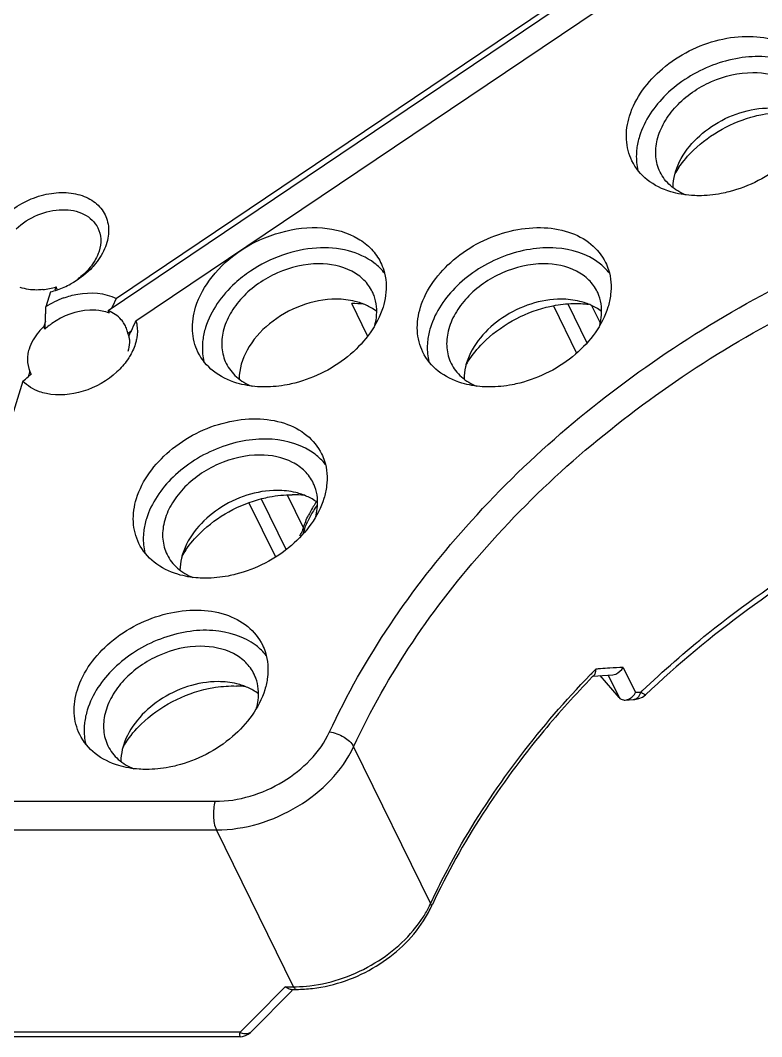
# Model space of a CAD drawing. Header units: millimetres. Extents: x 0 to 297, y 0 to 210.
# Drawn here: x 248.38 to 254.45, y 152.96 to 161.28 of the extents above; entities that cross this region are included whole.
import ezdxf

# ---------------------------------------------------------------- set-up
doc = ezdxf.new("R2010")
doc.units = ezdxf.units.MM
doc.header["$LTSCALE"] = 16.335
doc.layers.add('3_ALL_AXES', color=7, linetype='CONTINUOUS')
doc.layers.add('7_ALL_FEATURES', color=7, linetype='CONTINUOUS')

msp = doc.modelspace()

# ---------------------------------------------------------------- linework, layer by layer
at = {"layer": '3_ALL_AXES', "color": 7, "linetype": 'Continuous'}
for centre, radius, start, end in [((250.94763, 158.90572), 0.34637, 20.307006, 26.174518), ((252.78975, 158.90572), 0.34637, 20.307006, 26.174518), ((251.03788, 158.56127), 0.42235, 52.62403, 59.98634), ((252.88, 158.56127), 0.42235, 52.62403, 59.98634), ((250.4635, 157.33906), 0.34637, 20.307006, 26.174518), ((250.55374, 156.99461), 0.42235, 52.62403, 59.98634), ((249.97936, 155.77241), 0.34637, 20.307006, 26.174518), ((250.06961, 155.42796), 0.42235, 52.62403, 59.98634)]:
    msp.add_arc(centre, radius, start, end, dxfattribs=at)
for points, knots in [([(253.36545, 160.49723), (253.41195, 160.6477), (253.62486, 160.92733), (254.00773, 161.11903), (254.34263, 161.16089), (254.57366, 161.12719), (254.76522, 161.02932), (254.85283, 160.92198), (254.88111, 160.86435)], [0, 0, 0, 0, 0.2518058, 0.5295383, 0.6634467, 0.7864616, 0.8973577, 1, 1, 1, 1]), ([(254.8287, 160.85957), (254.7297, 160.93519), (254.5283, 160.9949), (254.25781, 160.97855), (254.04172, 160.9197), (253.83862, 160.81769), (253.61243, 160.64218), (253.48666, 160.46048), (253.4468, 160.33147)], [0, 0, 0, 0, 0.2239052, 0.3517985, 0.4863583, 0.623162, 0.757313, 1, 1, 1, 1]), ([(253.61587, 160.03778), (253.59661, 160.07698), (253.57256, 160.16629), (253.58627, 160.30863), (253.64555, 160.4505), (253.78102, 160.6301), (254.025, 160.79839), (254.2597, 160.85369), (254.37572, 160.85369)], [0, 0, 0, 0, 0.1017788, 0.2097309, 0.3275175, 0.4555166, 0.7296526, 1, 1, 1, 1]), ([(254.37572, 160.85369), (254.46748, 160.85369), (254.60505, 160.82767), (254.74727, 160.72678), (254.79553, 160.66033), (254.81282, 160.62516)], [0, 0, 0, 0, 0.5332389, 0.7722667, 1, 1, 1, 1]), ([(253.74268, 160.04138), (253.78913, 160.1917), (254.02284, 160.45635), (254.34969, 160.5636), (254.51808, 160.5636)], [0, 0, 0, 0, 0.4830228, 1, 1, 1, 1]), ([(253.38489, 160.13011), (253.35835, 160.18419), (253.32734, 160.30923), (253.34639, 160.43554), (253.36545, 160.49723)], [0, 0, 0, 0, 0.4826445, 1, 1, 1, 1]), ([(254.90055, 160.49723), (254.85465, 160.3487), (254.64603, 160.07195), (254.34467, 159.91875), (254.17834, 159.87641)], [0, 0, 0, 0, 0.4752822, 1, 1, 1, 1]), ([(253.42458, 160.22812), (253.42277, 160.21308), (253.41811, 160.15435), (253.42376, 160.09469), (253.43428, 160.05223)], [0, 0, 0, 0, 0.2572876, 1, 1, 1, 1]), ([(253.70397, 159.87641), (253.63478, 159.89731), (253.50637, 159.95934), (253.41422, 160.07034), (253.38489, 160.13011)], [0, 0, 0, 0, 0.5204977, 1, 1, 1, 1]), ([(253.82759, 159.85006), (253.78163, 159.86854), (253.69696, 159.91808), (253.63635, 159.99613), (253.61587, 160.03778)], [0, 0, 0, 0, 0.5163089, 1, 1, 1, 1]), ([(253.72182, 159.91038), (253.72186, 159.92115), (253.72381, 159.96545), (253.73278, 160.00934), (253.74268, 160.04138)], [0, 0, 0, 0, 0.2430927, 1, 1, 1, 1]), ([(253.93128, 159.84446), (253.9114, 159.84446), (253.83478, 159.84701), (253.75833, 159.85998), (253.70397, 159.87641)], [0, 0, 0, 0, 0.259256, 1, 1, 1, 1]), ([(254.17834, 159.87641), (254.15772, 159.87116), (254.07656, 159.85303), (253.99316, 159.84446), (253.93128, 159.84446)], [0, 0, 0, 0, 0.2558791, 1, 1, 1, 1]), ([(250.17718, 159.39375), (250.27775, 159.46148), (250.49766, 159.55971), (250.83792, 159.60311), (251.10156, 159.53216), (251.25451, 159.4127), (251.30728, 159.3374), (251.32677, 159.2977)], [0, 0, 0, 0, 0.2832741, 0.5519937, 0.7890235, 0.896657, 1, 1, 1, 1]), ([(251.65324, 158.93058), (251.69974, 159.08105), (251.91264, 159.36067), (252.29552, 159.55237), (252.63042, 159.59423), (252.86145, 159.56053), (253.05301, 159.46267), (253.14062, 159.35533), (253.1689, 159.2977)], [0, 0, 0, 0, 0.2518058, 0.5295383, 0.6634467, 0.7864616, 0.8973577, 1, 1, 1, 1]), ([(249.81112, 158.93058), (249.8391, 159.02115), (249.94167, 159.19801), (250.09042, 159.33531), (250.17718, 159.39375)], [0, 0, 0, 0, 0.4753802, 1, 1, 1, 1]), ([(251.27436, 159.29292), (251.21229, 159.34034), (251.05623, 159.41), (250.79233, 159.42787), (250.51532, 159.36835), (250.34093, 159.28093), (250.25992, 159.22638)], [0, 0, 0, 0, 0.2180153, 0.4623001, 0.7274244, 1, 1, 1, 1]), ([(253.11648, 159.29292), (253.01748, 159.36854), (252.81609, 159.42825), (252.5456, 159.4119), (252.3295, 159.35305), (252.12641, 159.25104), (251.90021, 159.07552), (251.77445, 158.89382), (251.73458, 158.76482)], [0, 0, 0, 0, 0.2239052, 0.3517985, 0.4863583, 0.623162, 0.757313, 1, 1, 1, 1]), ([(250.82139, 159.28703), (250.70536, 159.28703), (250.47066, 159.23174), (250.22669, 159.06345), (250.09122, 158.88384), (250.03194, 158.74197), (250.01822, 158.59964), (250.04227, 158.51033), (250.06154, 158.47113)], [0, 0, 0, 0, 0.2703474, 0.5444834, 0.6724825, 0.7902691, 0.8982212, 1, 1, 1, 1]), ([(251.25848, 159.0585), (251.2412, 159.09367), (251.19293, 159.16013), (251.05072, 159.26102), (250.91315, 159.28703), (250.82139, 159.28703)], [0, 0, 0, 0, 0.2277333, 0.4667611, 1, 1, 1, 1]), ([(251.32677, 159.2977), (251.33668, 159.27753), (251.37082, 159.19197), (251.37673, 159.09629), (251.36763, 159.0275)], [0, 0, 0, 0, 0.2445498, 1, 1, 1, 1]), ([(252.66351, 159.28703), (252.54748, 159.28703), (252.31279, 159.23174), (252.06881, 159.06345), (251.93334, 158.88384), (251.87406, 158.74197), (251.86034, 158.59964), (251.88439, 158.51033), (251.90366, 158.47113)], [0, 0, 0, 0, 0.2703474, 0.5444834, 0.6724825, 0.7902691, 0.8982212, 1, 1, 1, 1]), ([(253.10061, 159.0585), (253.08332, 159.09367), (253.03505, 159.16013), (252.89284, 159.26102), (252.75527, 159.28703), (252.66351, 159.28703)], [0, 0, 0, 0, 0.2277333, 0.4667611, 1, 1, 1, 1]), ([(253.1689, 159.2977), (253.17857, 159.27798), (253.21207, 159.19447), (253.21865, 159.10121), (253.21055, 159.03392)], [0, 0, 0, 0, 0.2447347, 1, 1, 1, 1]), ([(250.25992, 159.22638), (250.21563, 159.19655), (250.05925, 159.07474), (249.93534, 158.90357), (249.89246, 158.76482)], [0, 0, 0, 0, 0.2688345, 1, 1, 1, 1]), ([(251.27882, 158.7813), (251.28452, 158.80227), (251.30107, 158.88287), (251.29349, 158.96912), (251.27247, 159.02592)], [0, 0, 0, 0, 0.2639994, 1, 1, 1, 1]), ([(253.12094, 158.7813), (253.12664, 158.80227), (253.14319, 158.88287), (253.13561, 158.96912), (253.1146, 159.02592)], [0, 0, 0, 0, 0.2639994, 1, 1, 1, 1]), ([(250.96374, 158.99695), (250.86644, 158.99695), (250.66792, 158.95749), (250.41068, 158.81095), (250.22341, 158.60102), (250.1678, 158.42541), (250.16749, 158.34373)], [0, 0, 0, 0, 0.2608022, 0.5295752, 0.7810656, 1, 1, 1, 1]), ([(251.16402, 158.96545), (251.1486, 158.97073), (251.08346, 158.9896), (251.01519, 158.99695), (250.96374, 158.99695)], [0, 0, 0, 0, 0.2405947, 1, 1, 1, 1]), ([(252.80586, 158.99695), (252.63748, 158.99695), (252.31063, 158.8897), (252.07692, 158.62504), (252.03047, 158.47473)], [0, 0, 0, 0, 0.5169772, 1, 1, 1, 1]), ([(253.00614, 158.96545), (252.99072, 158.97073), (252.92558, 158.9896), (252.85732, 158.99695), (252.80586, 158.99695)], [0, 0, 0, 0, 0.2405947, 1, 1, 1, 1]), ([(249.83055, 158.56346), (249.80402, 158.61754), (249.77301, 158.74258), (249.79205, 158.86888), (249.81112, 158.93058)], [0, 0, 0, 0, 0.4826445, 1, 1, 1, 1]), ([(251.34622, 158.93058), (251.30032, 158.78204), (251.09169, 158.5053), (250.79033, 158.3521), (250.624, 158.30975)], [0, 0, 0, 0, 0.4752822, 1, 1, 1, 1]), ([(251.67268, 158.56346), (251.64614, 158.61754), (251.61513, 158.74258), (251.63417, 158.86888), (251.65324, 158.93058)], [0, 0, 0, 0, 0.4826445, 1, 1, 1, 1]), ([(253.18834, 158.93058), (253.14244, 158.78204), (252.93382, 158.5053), (252.63246, 158.3521), (252.46613, 158.30975)], [0, 0, 0, 0, 0.4752822, 1, 1, 1, 1]), ([(249.87025, 158.66147), (249.86844, 158.64643), (249.86378, 158.5877), (249.86943, 158.52804), (249.87994, 158.48557)], [0, 0, 0, 0, 0.2572876, 1, 1, 1, 1]), ([(251.71237, 158.66147), (251.71056, 158.64643), (251.7059, 158.5877), (251.71155, 158.52804), (251.72206, 158.48557)], [0, 0, 0, 0, 0.2572876, 1, 1, 1, 1]), ([(250.14963, 158.30975), (250.08044, 158.33066), (249.95203, 158.39268), (249.85989, 158.50369), (249.83055, 158.56346)], [0, 0, 0, 0, 0.5204977, 1, 1, 1, 1]), ([(251.99175, 158.30975), (251.92257, 158.33066), (251.79415, 158.39268), (251.70201, 158.50369), (251.67268, 158.56346)], [0, 0, 0, 0, 0.5204977, 1, 1, 1, 1]), ([(250.06154, 158.47113), (250.08201, 158.42947), (250.14262, 158.35143), (250.22729, 158.30189), (250.27326, 158.28341)], [0, 0, 0, 0, 0.4836911, 1, 1, 1, 1]), ([(251.90366, 158.47113), (251.92413, 158.42947), (251.98474, 158.35143), (252.06941, 158.30189), (252.11538, 158.28341)], [0, 0, 0, 0, 0.4836911, 1, 1, 1, 1]), ([(252.03047, 158.47473), (252.0271, 158.46381), (252.01543, 158.42107), (252.00974, 158.37661), (252.00961, 158.34373)], [0, 0, 0, 0, 0.2579413, 1, 1, 1, 1]), ([(250.37694, 158.27781), (250.35707, 158.27781), (250.28045, 158.28035), (250.20399, 158.29333), (250.14963, 158.30975)], [0, 0, 0, 0, 0.259256, 1, 1, 1, 1]), ([(250.624, 158.30975), (250.60338, 158.3045), (250.52222, 158.28637), (250.43882, 158.27781), (250.37694, 158.27781)], [0, 0, 0, 0, 0.2558791, 1, 1, 1, 1]), ([(252.21907, 158.27781), (252.19919, 158.27781), (252.12257, 158.28035), (252.04612, 158.29333), (251.99175, 158.30975)], [0, 0, 0, 0, 0.259256, 1, 1, 1, 1]), ([(252.46613, 158.30975), (252.4455, 158.3045), (252.36434, 158.28637), (252.28094, 158.27781), (252.21907, 158.27781)], [0, 0, 0, 0, 0.2558791, 1, 1, 1, 1]), ([(249.32698, 157.36392), (249.37348, 157.5144), (249.58639, 157.79402), (249.96926, 157.98572), (250.30416, 158.02758), (250.53519, 157.99388), (250.72675, 157.89601), (250.81436, 157.78868), (250.84264, 157.73104)], [0, 0, 0, 0, 0.2518058, 0.5295383, 0.6634467, 0.7864616, 0.8973577, 1, 1, 1, 1]), ([(250.79023, 157.72627), (250.69123, 157.80189), (250.48983, 157.86159), (250.21934, 157.84524), (250.00325, 157.78639), (249.80015, 157.68438), (249.57396, 157.50887), (249.44819, 157.32717), (249.40833, 157.19816)], [0, 0, 0, 0, 0.2239052, 0.3517985, 0.4863583, 0.623162, 0.757313, 1, 1, 1, 1]), ([(250.33726, 157.72038), (250.22123, 157.72038), (249.98653, 157.66509), (249.74255, 157.4968), (249.60709, 157.31719), (249.5478, 157.17532), (249.53409, 157.03299), (249.55814, 156.94368), (249.5774, 156.90447)], [0, 0, 0, 0, 0.2703474, 0.5444834, 0.6724825, 0.7902691, 0.8982212, 1, 1, 1, 1]), ([(250.77435, 157.49185), (250.75706, 157.52702), (250.7088, 157.59347), (250.56658, 157.69437), (250.42902, 157.72038), (250.33726, 157.72038)], [0, 0, 0, 0, 0.2277333, 0.4667611, 1, 1, 1, 1]), ([(250.84264, 157.73104), (250.85232, 157.71133), (250.88582, 157.62781), (250.8924, 157.53456), (250.8843, 157.46727)], [0, 0, 0, 0, 0.2447347, 1, 1, 1, 1]), ([(250.79468, 157.21465), (250.80039, 157.23561), (250.81693, 157.31622), (250.80936, 157.40246), (250.78834, 157.45927)], [0, 0, 0, 0, 0.2639994, 1, 1, 1, 1]), ([(249.34642, 156.9968), (249.31988, 157.05088), (249.28887, 157.17592), (249.30792, 157.30223), (249.32698, 157.36392)], [0, 0, 0, 0, 0.4826445, 1, 1, 1, 1]), ([(250.47961, 157.43029), (250.31122, 157.43029), (249.98438, 157.32305), (249.75067, 157.05839), (249.70422, 156.90808)], [0, 0, 0, 0, 0.5169772, 1, 1, 1, 1]), ([(250.86208, 157.36392), (250.81618, 157.21539), (250.60756, 156.93865), (250.3062, 156.78544), (250.13987, 156.7431)], [0, 0, 0, 0, 0.4752822, 1, 1, 1, 1]), ([(250.67989, 157.3988), (250.66446, 157.40407), (250.59933, 157.42295), (250.53106, 157.43029), (250.47961, 157.43029)], [0, 0, 0, 0, 0.2405947, 1, 1, 1, 1]), ([(249.38612, 157.09482), (249.3843, 157.07977), (249.37965, 157.02105), (249.38529, 156.96138), (249.39581, 156.91892)], [0, 0, 0, 0, 0.2572876, 1, 1, 1, 1]), ([(249.6655, 156.7431), (249.59631, 156.764), (249.4679, 156.82603), (249.37576, 156.93703), (249.34642, 156.9968)], [0, 0, 0, 0, 0.5204977, 1, 1, 1, 1]), ([(249.5774, 156.90447), (249.59788, 156.86282), (249.65849, 156.78477), (249.74316, 156.73523), (249.78913, 156.71676)], [0, 0, 0, 0, 0.4836911, 1, 1, 1, 1]), ([(249.70422, 156.90808), (249.70084, 156.89716), (249.68917, 156.85441), (249.68348, 156.80995), (249.68335, 156.77708)], [0, 0, 0, 0, 0.2579413, 1, 1, 1, 1]), ([(249.89281, 156.71115), (249.87294, 156.71115), (249.79631, 156.7137), (249.71986, 156.72668), (249.6655, 156.7431)], [0, 0, 0, 0, 0.259256, 1, 1, 1, 1]), ([(250.13987, 156.7431), (250.11925, 156.73785), (250.03809, 156.71972), (249.95469, 156.71115), (249.89281, 156.71115)], [0, 0, 0, 0, 0.2558791, 1, 1, 1, 1]), ([(248.84285, 155.79727), (248.88935, 155.94774), (249.10226, 156.22737), (249.48513, 156.41906), (249.82003, 156.46093), (250.05106, 156.42722), (250.24262, 156.32936), (250.33023, 156.22202), (250.35851, 156.16439)], [0, 0, 0, 0, 0.2518058, 0.5295383, 0.6634467, 0.7864616, 0.8973577, 1, 1, 1, 1]), ([(250.3061, 156.15961), (250.2071, 156.23523), (250.0057, 156.29494), (249.73521, 156.27859), (249.51911, 156.21974), (249.31602, 156.11773), (249.08983, 155.94222), (248.96406, 155.76052), (248.92419, 155.63151)], [0, 0, 0, 0, 0.2239052, 0.3517985, 0.4863583, 0.623162, 0.757313, 1, 1, 1, 1]), ([(249.85312, 156.15373), (249.7371, 156.15373), (249.5024, 156.09843), (249.25842, 155.93014), (249.12295, 155.75053), (249.06367, 155.60867), (249.04996, 155.46633), (249.074, 155.37702), (249.09327, 155.33782)], [0, 0, 0, 0, 0.2703474, 0.5444834, 0.6724825, 0.7902691, 0.8982212, 1, 1, 1, 1]), ([(250.29022, 155.9252), (250.27293, 155.96037), (250.22467, 156.02682), (250.08245, 156.12771), (249.94488, 156.15373), (249.85312, 156.15373)], [0, 0, 0, 0, 0.2277333, 0.4667611, 1, 1, 1, 1]), ([(250.35851, 156.16439), (250.36819, 156.14467), (250.40169, 156.06116), (250.40826, 155.9679), (250.40016, 155.90061)], [0, 0, 0, 0, 0.2447347, 1, 1, 1, 1]), ([(249.99548, 155.86364), (249.82709, 155.86364), (249.50024, 155.75639), (249.26653, 155.49173), (249.22008, 155.34142)], [0, 0, 0, 0, 0.5169772, 1, 1, 1, 1]), ([(250.19576, 155.83215), (250.18033, 155.83742), (250.11519, 155.8563), (250.04693, 155.86364), (249.99548, 155.86364)], [0, 0, 0, 0, 0.2405947, 1, 1, 1, 1]), ([(250.31055, 155.64799), (250.31625, 155.66896), (250.3328, 155.74957), (250.32523, 155.83581), (250.30421, 155.89262)], [0, 0, 0, 0, 0.2639994, 1, 1, 1, 1]), ([(248.86229, 155.43015), (248.83575, 155.48423), (248.80474, 155.60927), (248.82379, 155.73558), (248.84285, 155.79727)], [0, 0, 0, 0, 0.4826445, 1, 1, 1, 1]), ([(250.37795, 155.79727), (250.33205, 155.64873), (250.12343, 155.37199), (249.82207, 155.21879), (249.65574, 155.17645)], [0, 0, 0, 0, 0.4752822, 1, 1, 1, 1]), ([(248.90198, 155.52816), (248.90017, 155.51312), (248.89551, 155.45439), (248.90116, 155.39473), (248.91168, 155.35227)], [0, 0, 0, 0, 0.2572876, 1, 1, 1, 1]), ([(249.18137, 155.17645), (249.11218, 155.19735), (248.98376, 155.25937), (248.89162, 155.37038), (248.86229, 155.43015)], [0, 0, 0, 0, 0.5204977, 1, 1, 1, 1]), ([(249.09327, 155.33782), (249.11375, 155.29617), (249.17436, 155.21812), (249.25902, 155.16858), (249.30499, 155.1501)], [0, 0, 0, 0, 0.4836911, 1, 1, 1, 1]), ([(249.22008, 155.34142), (249.21671, 155.3305), (249.20504, 155.28776), (249.19935, 155.2433), (249.19922, 155.21042)], [0, 0, 0, 0, 0.2579413, 1, 1, 1, 1]), ([(249.40868, 155.1445), (249.3888, 155.1445), (249.31218, 155.14705), (249.23573, 155.16002), (249.18137, 155.17645)], [0, 0, 0, 0, 0.259256, 1, 1, 1, 1]), ([(249.65574, 155.17645), (249.63512, 155.1712), (249.55396, 155.15306), (249.47056, 155.1445), (249.40868, 155.1445)], [0, 0, 0, 0, 0.2558791, 1, 1, 1, 1])]:
    msp.add_open_spline(points, degree=3, knots=knots, dxfattribs=at)
for points in [[(253.4468, 160.33147), (253.43639, 160.29781), (253.4288, 160.26311), (253.42458, 160.22812)], [(251.36081, 159.20756), (251.33597, 159.23954), (251.30655, 159.26834), (251.27436, 159.29292)], [(253.20083, 159.21025), (253.17644, 159.24116), (253.14777, 159.26902), (253.11648, 159.29292)], [(251.36763, 159.0275), (251.36328, 158.9947), (251.35599, 158.96219), (251.34622, 158.93058)], [(253.21055, 159.03392), (253.20634, 158.99894), (253.19874, 158.96424), (253.18834, 158.93058)], [(251.24914, 158.92698), (251.22219, 158.94258), (251.19349, 158.95539), (251.16402, 158.96545)], [(253.09126, 158.92698), (253.06432, 158.94258), (253.03561, 158.95539), (253.00614, 158.96545)], [(249.89246, 158.76482), (249.88206, 158.73115), (249.87446, 158.69645), (249.87025, 158.66147)], [(251.73458, 158.76482), (251.72418, 158.73115), (251.71658, 158.69645), (251.71237, 158.66147)], [(250.87457, 157.6436), (250.85019, 157.6745), (250.82151, 157.70237), (250.79023, 157.72627)], [(250.8843, 157.46727), (250.88008, 157.43229), (250.87249, 157.39759), (250.86208, 157.36392)], [(250.76501, 157.36033), (250.73806, 157.37593), (250.70935, 157.38873), (250.67989, 157.3988)], [(249.40833, 157.19816), (249.39792, 157.1645), (249.39033, 157.1298), (249.38612, 157.09482)], [(250.39044, 156.07694), (250.36606, 156.10785), (250.33738, 156.13571), (250.3061, 156.15961)], [(250.40016, 155.90061), (250.39595, 155.86563), (250.38835, 155.83093), (250.37795, 155.79727)], [(250.28087, 155.79368), (250.25393, 155.80928), (250.22522, 155.82208), (250.19576, 155.83215)], [(248.92419, 155.63151), (248.91379, 155.59784), (248.9062, 155.56315), (248.90198, 155.52816)]]:
    msp.add_open_spline(points, degree=3, dxfattribs=at)
at = {"layer": '7_ALL_FEATURES', "color": 7, "linetype": 'Continuous'}
for p, q in [((254.46886, 162.52132), (249.09548, 158.90254)), ((254.36083, 162.50371), (249.16284, 159.00304)), ((249.32288, 158.81841), (254.52087, 162.31907)), ((248.62178, 159.05594), (248.58436, 158.93486)), ((248.66792, 159.09802), (248.65923, 159.06991)), ((248.67809, 159.0773), (248.66792, 159.09802)), ((251.22037, 158.69635), (251.09014, 158.96173)), ((252.74214, 158.942), (252.93188, 158.55535)), ((252.85949, 158.95766), (253.01619, 158.63833)), ((253.12455, 158.80603), (253.05786, 158.94195)), ((249.10565, 158.88183), (249.09548, 158.90254)), ((248.58096, 158.81662), (248.56713, 158.77186)), ((248.5773, 158.75115), (248.56713, 158.77186)), ((249.29443, 158.75765), (249.30386, 158.77771)), ((249.30386, 158.77771), (249.31335, 158.79796)), ((249.31335, 158.79796), (249.32288, 158.81841)), ((249.25552, 158.71791), (249.28504, 158.73779)), ((249.26569, 158.69719), (249.25552, 158.71791)), ((249.28019, 158.72756), (249.28504, 158.73779)), ((249.28504, 158.73779), (249.29443, 158.75765)), ((248.4539, 158.40546), (248.44007, 158.36069)), ((248.46407, 158.38474), (248.4539, 158.40546)), ((248.46767, 158.37704), (248.46407, 158.38474)), ((248.396, 158.32535), (247.89878, 156.71634)), ((250.34872, 157.36138), (250.55422, 156.9426)), ((250.69451, 157.1239), (250.56305, 157.39253)), ((250.24731, 157.32904), (250.46521, 156.88501)), ((253.31328, 155.98081), (253.41496, 155.77361)), ((253.06683, 155.90896), (253.06034, 155.90227)), ((253.07514, 155.91751), (253.06683, 155.90896)), ((253.06708, 155.90882), (253.14358, 155.91468)), ((253.27968, 155.73361), (253.12401, 155.9132)), ((253.14358, 155.91468), (253.22742, 155.92046)), ((253.18926, 155.91788), (253.27968, 155.73361)), ((253.42536, 155.77416), (253.41496, 155.77361)), ((253.43576, 155.7747), (253.42536, 155.77416)), ((253.45659, 155.77575), (253.43576, 155.7747)), ((253.45659, 155.77575), (253.46883, 155.78744)), ((253.32921, 155.71326), (253.39718, 155.71747)), ((253.44178, 155.72528), (253.47072, 155.73758)), ((253.47072, 155.73758), (253.49679, 155.75665)), ((251.10578, 155.33083), (251.7362, 154.04617)), ((246.47488, 154.88339), (249.97139, 154.88339)), ((246.42179, 154.64923), (249.98189, 154.64923)), ((250.61231, 153.36457), (249.98189, 154.64923)), ((250.29646, 153.11341), (250.54539, 153.36457)), ((250.54539, 153.36457), (250.61231, 153.36457)), ((250.27097, 152.99954), (250.60234, 153.33389)), ((250.59325, 153.3429), (250.63651, 153.3429)), ((250.23595, 153.05236), (250.29646, 153.11341)), ((250.17574, 152.99161), (250.23595, 153.05236)), ((250.17574, 152.99161), (247.08173, 152.99161)), ((250.17805, 152.95549), (247.08881, 152.95549)), ((250.2421, 152.97552), (250.26189, 152.99089)), ((250.26189, 152.99089), (250.27119, 152.99977))]:
    msp.add_line(p, q, dxfattribs=at)
for points in [[(253.3972, 155.71747), (253.40979, 155.71859), (253.44178, 155.72528)], [(250.17803, 152.95549), (250.19498, 152.95683), (250.22005, 152.96385), (250.2421, 152.97552)]]:
    msp.add_lwpolyline(points, dxfattribs=at)
for centre, radius, start, end in [((254.44983, 159.60774), 0.82592, 145.349444, 149.623426), ((248.4347, 159.77172), 0.7399, 289.299896, 298.602122), ((248.50095, 159.60924), 0.5376, 276.284205, 282.082201), ((248.49441, 159.64084), 0.56987, 282.059896, 287.725919), ((248.44445, 159.74327), 0.70983, 284.466715, 289.316375), ((248.98169, 158.31316), 0.73783, 109.965033, 122.582965), ((237.30981, 164.5184), 13.07339, 334.656472, 335.046839), ((251.0864, 158.11322), 0.84852, 83.048422, 89.747353), ((244.9373, 158.97646), 3.64716, 357.488131, 358.398038), ((244.05519, 159.00265), 4.52967, 358.378877, 358.756821), ((243.47019, 159.01534), 5.11481, 358.756916, 359.098485), ((245.94529, 158.93136), 2.63817, 356.083139, 357.507391), ((248.95189, 158.35259), 0.54697, 128.589338, 133.224656), ((248.97016, 158.33003), 0.57599, 125.696356, 128.610103), ((249.03277, 158.68019), 0.22581, 20.334029, 30.682848), ((249.02656, 158.67787), 0.23244, 9.918302, 20.299997), ((240.97235, 162.67441), 9.19771, 334.379124, 334.58876), ((249.02315, 158.65491), 0.2462, 2.575416, 9.888103), ((252.72675, 158.04759), 0.81328, 147.068592, 149.486596), ((248.18761, 158.63684), 0.37415, 312.43478, 316.320807), ((248.20347, 158.62143), 0.35204, 316.351618, 317.753566), ((250.60215, 156.54264), 0.85245, 83.122687, 90.057312), ((251.43501, 156.88379), 0.77935, 148.778249, 153.884372), ((251.47769, 156.85829), 0.82906, 145.545505, 148.800146), ((251.49216, 156.81708), 0.84407, 144.270706, 148.069725), ((251.49631, 156.84571), 0.85154, 144.936285, 145.556309), ((251.42349, 156.85917), 0.76353, 148.024906, 155.213293), ((250.44113, 157.20063), 0.26474, 337.494341, 343.152606), ((250.42579, 157.17683), 0.28438, 338.043606, 343.177049), ((250.41136, 156.47444), 0.82592, 145.349444, 149.623426), ((258.79501, 150.37325), 7.99009, 135.570373, 135.898267), ((253.85733, 145.62083), 10.37421, 94.028353, 94.246193), ((253.87157, 145.41697), 10.57857, 93.613512, 94.027715), ((253.89197, 145.09162), 10.90456, 93.042008, 93.612721), ((258.77939, 150.3884), 7.96832, 135.898346, 136.051066), ((250.11931, 154.98814), 0.84024, 82.990327, 88.190507), ((253.29927, 155.84121), 0.134, 320.243215, 329.700485), ((249.92014, 154.91204), 0.81766, 146.458318, 149.548905), ((250.94376, 154.41318), 0.87331, 333.431847, 335.148932), ((257.00832, 151.57433), 5.80705, 154.887511, 155.154181), ((250.87845, 154.44689), 0.9468, 327.324176, 333.375167), ((250.6123, 154.43931), 1.07474, 270.000608, 270.584237), ((250.61216, 154.45291), 1.08834, 270.584277, 271.192546), ((250.60983, 154.51929), 1.15475, 271.23919, 276.824177), ((250.63521, 154.4711), 1.1282, 270.066281, 276.846905), ((250.22671, 153.04315), 0.0621, 305.260726, 315.427831)]:
    msp.add_arc(centre, radius, start, end, dxfattribs=at)
for points, knots in [([(254.39271, 160.49645), (254.41333, 160.50169), (254.49449, 160.51983), (254.57789, 160.52839), (254.63977, 160.52839)], [0, 0, 0, 0, 0.2558791, 1, 1, 1, 1]), ([(253.7704, 160.07734), (253.80506, 160.12754), (253.97072, 160.32017), (254.20659, 160.44906), (254.39271, 160.49645)], [0, 0, 0, 0, 0.2410713, 1, 1, 1, 1]), ([(250.90797, 155.45139), (251.19036, 156.06127), (251.99259, 157.23372), (253.63609, 158.6404), (255.61208, 159.65338), (257.06376, 160.00793), (257.78989, 160.08613)], [0, 0, 0, 0, 0.2338842, 0.4861331, 0.7458513, 1, 1, 1, 1]), ([(248.19004, 159.61709), (248.26152, 159.70502), (248.40824, 159.80883), (248.62544, 159.87023), (248.78739, 159.87428), (248.93106, 159.83395), (249.04147, 159.74981), (249.10119, 159.62913), (249.10098, 159.54015), (249.09302, 159.49693)], [0, 0, 0, 0, 0.2810839, 0.4232934, 0.5568129, 0.6776793, 0.7868037, 0.8909833, 1, 1, 1, 1]), ([(251.10578, 155.33083), (251.38132, 155.92591), (252.16408, 157.0699), (253.76768, 158.44244), (255.69571, 159.43083), (257.11216, 159.77678), (257.82066, 159.85308)], [0, 0, 0, 0, 0.2338852, 0.4861331, 0.7458503, 1, 1, 1, 1]), ([(248.34092, 159.57276), (248.39198, 159.62108), (248.5124, 159.6977), (248.71111, 159.74265), (248.89733, 159.71172), (248.98735, 159.62857), (249.01042, 159.58154)], [0, 0, 0, 0, 0.2786168, 0.551449, 0.7923627, 1, 1, 1, 1]), ([(249.01042, 159.58154), (249.02422, 159.55341), (249.04033, 159.48839), (249.03044, 159.42271), (249.02053, 159.39063)], [0, 0, 0, 0, 0.482738, 1, 1, 1, 1]), ([(249.02053, 159.39063), (249.01661, 159.37796), (248.99688, 159.32557), (248.96542, 159.27798), (248.93756, 159.24573)], [0, 0, 0, 0, 0.2374487, 1, 1, 1, 1]), ([(248.99189, 159.28866), (248.97845, 159.27211), (248.91947, 159.2069), (248.84731, 159.15396), (248.78891, 159.12211)], [0, 0, 0, 0, 0.242694, 1, 1, 1, 1]), ([(248.5598, 159.07487), (248.54357, 159.07309), (248.48177, 159.06927), (248.41878, 159.07774), (248.37565, 159.09256)], [0, 0, 0, 0, 0.2636685, 1, 1, 1, 1]), ([(248.72976, 159.00664), (248.76731, 159.02027), (248.9079, 159.05902), (249.06746, 159.05026), (249.16284, 159.00304)], [0, 0, 0, 0, 0.2728716, 1, 1, 1, 1]), ([(252.6837, 158.93059), (252.70209, 158.93521), (252.77461, 158.95146), (252.84891, 158.96002), (252.90425, 158.96143)], [0, 0, 0, 0, 0.2551209, 1, 1, 1, 1]), ([(249.04497, 158.89942), (249.0118, 158.90601), (248.86785, 158.91576), (248.72298, 158.8617), (248.63407, 158.79781)], [0, 0, 0, 0, 0.2359937, 1, 1, 1, 1]), ([(249.22696, 158.79541), (249.21994, 158.80725), (249.18631, 158.85378), (249.13586, 158.88668), (249.09548, 158.90254)], [0, 0, 0, 0, 0.2409888, 1, 1, 1, 1]), ([(252.04415, 158.48972), (252.07837, 158.54257), (252.24546, 158.74632), (252.4904, 158.882), (252.6837, 158.93059)], [0, 0, 0, 0, 0.2400895, 1, 1, 1, 1]), ([(248.56713, 158.77186), (248.55294, 158.75851), (248.50233, 158.70545), (248.46331, 158.64016), (248.4474, 158.58866)], [0, 0, 0, 0, 0.2655535, 1, 1, 1, 1]), ([(249.32288, 158.81841), (249.32597, 158.80755), (249.33599, 158.76211), (249.33511, 158.71452), (249.32929, 158.67983)], [0, 0, 0, 0, 0.242824, 1, 1, 1, 1]), ([(249.2691, 158.66597), (249.26947, 158.65796), (249.26942, 158.62486), (249.26321, 158.59188), (249.25582, 158.56794)], [0, 0, 0, 0, 0.2424311, 1, 1, 1, 1]), ([(249.32929, 158.67983), (249.32724, 158.66759), (249.31605, 158.61705), (249.29495, 158.56893), (249.27513, 158.535)], [0, 0, 0, 0, 0.2399775, 1, 1, 1, 1]), ([(248.43645, 158.53971), (248.43484, 158.52799), (248.43133, 158.48266), (248.44024, 158.43618), (248.4539, 158.40546)], [0, 0, 0, 0, 0.2603368, 1, 1, 1, 1]), ([(249.27513, 158.535), (249.26813, 158.52302), (249.23714, 158.47466), (249.1987, 158.4312), (249.1668, 158.40159)], [0, 0, 0, 0, 0.2417954, 1, 1, 1, 1]), ([(249.1668, 158.40159), (249.08859, 158.32898), (248.90283, 158.22274), (248.6868, 158.20251), (248.58863, 158.22331)], [0, 0, 0, 0, 0.5153842, 1, 1, 1, 1]), ([(248.58863, 158.22331), (248.56947, 158.22736), (248.49889, 158.24681), (248.43287, 158.28633), (248.396, 158.32535)], [0, 0, 0, 0, 0.2673178, 1, 1, 1, 1]), ([(249.73193, 156.94403), (249.76659, 156.99423), (249.93225, 157.18686), (250.16812, 157.31576), (250.35424, 157.36314)], [0, 0, 0, 0, 0.2410713, 1, 1, 1, 1]), ([(250.35424, 157.36314), (250.37486, 157.36839), (250.45602, 157.38652), (250.53942, 157.39509), (250.6013, 157.39509)], [0, 0, 0, 0, 0.2558791, 1, 1, 1, 1]), ([(253.46883, 155.78744), (253.64227, 155.95275), (254.37647, 156.59393), (255.21752, 157.11113), (255.884, 157.42003)], [0, 0, 0, 0, 0.245947, 1, 1, 1, 1]), ([(255.90429, 157.3783), (255.68126, 157.27488), (254.81787, 156.83249), (254.0227, 156.25434), (253.4968, 155.75667)], [0, 0, 0, 0, 0.2534743, 1, 1, 1, 1]), ([(253.07514, 155.91751), (253.07695, 155.91937), (253.08407, 155.92851), (253.08733, 155.94011), (253.08849, 155.94893)], [0, 0, 0, 0, 0.2257131, 1, 1, 1, 1]), ([(253.22763, 155.92043), (253.23589, 155.92092), (253.271, 155.92986), (253.29965, 155.95699), (253.31328, 155.98081)], [0, 0, 0, 0, 0.2316444, 1, 1, 1, 1]), ([(251.7362, 154.04617), (251.81323, 154.21252), (252.16646, 154.8897), (252.64019, 155.50118), (253.04253, 155.91855)], [0, 0, 0, 0, 0.2402532, 1, 1, 1, 1]), ([(253.06034, 155.90227), (252.92246, 155.75999), (252.41332, 155.1942), (251.98914, 154.54867), (251.75017, 154.03882)], [0, 0, 0, 0, 0.2602891, 1, 1, 1, 1]), ([(249.23863, 155.36384), (249.2751, 155.41888), (249.45274, 155.62915), (249.71352, 155.76511), (249.91713, 155.80733)], [0, 0, 0, 0, 0.2410066, 1, 1, 1, 1]), ([(249.91713, 155.80733), (249.93635, 155.81132), (250.0118, 155.82482), (250.08885, 155.8298), (250.14584, 155.82796)], [0, 0, 0, 0, 0.2560709, 1, 1, 1, 1]), ([(253.39722, 155.71746), (253.41041, 155.71821), (253.43872, 155.7332), (253.45214, 155.76052), (253.45659, 155.77575)], [0, 0, 0, 0, 0.4543413, 1, 1, 1, 1]), ([(253.49679, 155.75666), (253.49583, 155.75578), (253.4908, 155.75743), (253.48339, 155.76051), (253.47098, 155.76727), (253.46185, 155.77261), (253.45659, 155.77575)], [0, 0, 0, 0, 0.0868269, 0.2838606, 0.5911858, 1, 1, 1, 1]), ([(253.27968, 155.73361), (253.28838, 155.72324), (253.30633, 155.71334), (253.32473, 155.71294), (253.32951, 155.71328)], [0, 0, 0, 0, 0.7384952, 1, 1, 1, 1]), ([(253.34993, 155.71756), (253.35483, 155.71925), (253.37471, 155.72814), (253.39172, 155.7428), (253.40228, 155.75552)], [0, 0, 0, 0, 0.2385098, 1, 1, 1, 1]), ([(249.97139, 154.88339), (250.16456, 154.88339), (250.54451, 154.99953), (250.83008, 155.28317), (250.90797, 155.45139)], [0, 0, 0, 0, 0.5102982, 1, 1, 1, 1]), ([(250.90797, 155.45139), (250.94973, 155.44657), (251.02519, 155.41802), (251.08945, 155.3641), (251.10578, 155.33083)], [0, 0, 0, 0, 0.5315178, 1, 1, 1, 1]), ([(249.98189, 154.64923), (250.21369, 154.64923), (250.66962, 154.7886), (251.01231, 155.12897), (251.10578, 155.33083)], [0, 0, 0, 0, 0.5102982, 1, 1, 1, 1]), ([(249.97139, 154.88339), (249.95925, 154.84408), (249.95307, 154.76405), (249.96514, 154.68337), (249.98189, 154.64923)], [0, 0, 0, 0, 0.5196597, 1, 1, 1, 1]), ([(251.7362, 154.04617), (251.73756, 154.04339), (251.74164, 154.03343), (251.742, 154.02135), (251.73877, 154.01432)], [0, 0, 0, 0, 0.2853457, 1, 1, 1, 1]), ([(250.74705, 153.37272), (250.93392, 153.39494), (251.29358, 153.52316), (251.57728, 153.78241), (251.6754, 153.93573)], [0, 0, 0, 0, 0.5083271, 1, 1, 1, 1]), ([(250.76971, 153.35095), (250.95238, 153.37269), (251.30504, 153.49822), (251.58206, 153.75342), (251.67825, 153.90417)], [0, 0, 0, 0, 0.507075, 1, 1, 1, 1]), ([(250.6308, 153.34399), (250.63173, 153.34363), (250.63361, 153.34308), (250.63556, 153.34289), (250.63651, 153.34289)], [0, 0, 0, 0, 0.5076819, 1, 1, 1, 1]), ([(250.17806, 152.9555), (250.1747, 152.95553), (250.17426, 152.97403), (250.1748, 152.98276), (250.17574, 152.99161)], [0, 0, 0, 0, 0.2742111, 1, 1, 1, 1]), ([(250.17574, 152.99161), (250.18126, 152.98881), (250.20263, 152.98003), (250.22758, 152.97841), (250.2438, 152.98335)], [0, 0, 0, 0, 0.2673047, 1, 1, 1, 1])]:
    msp.add_open_spline(points, degree=3, knots=knots, dxfattribs=at)
for points in [[(249.09302, 159.49693), (249.08858, 159.47277), (249.08166, 159.44899), (249.07285, 159.42606)], [(249.03883, 159.35596), (249.02494, 159.3324), (249.00912, 159.3099), (248.99189, 159.28866)], [(249.07285, 159.42606), (249.06353, 159.40182), (249.05202, 159.37834), (249.03883, 159.35596)], [(248.93756, 159.24573), (248.91084, 159.21482), (248.88015, 159.18707), (248.84713, 159.163)], [(252.90425, 158.96143), (252.94635, 158.96251), (252.98866, 158.96072), (253.03047, 158.95563)], [(249.10565, 158.88183), (249.08605, 158.88952), (249.06563, 158.89531), (249.04497, 158.89942)], [(248.4474, 158.58866), (248.44246, 158.57269), (248.43873, 158.55628), (248.43645, 158.53971)], [(248.396, 158.32535), (248.41136, 158.33625), (248.42618, 158.34798), (248.44007, 158.36069)], [(250.69451, 157.1239), (250.70517, 157.15923), (250.719, 157.1937), (250.73523, 157.22685)], [(250.69451, 157.1239), (250.69885, 157.11505), (250.70079, 157.10398), (250.69799, 157.09453)], [(250.69799, 157.09452), (250.70673, 157.12347), (250.71766, 157.15181), (250.7303, 157.17927)], [(250.66468, 157.05797), (250.67271, 157.07118), (250.67981, 157.08501), (250.68571, 157.09929)], [(253.08849, 155.94893), (253.08925, 155.95477), (253.08944, 155.96069), (253.0892, 155.96657)], [(253.32951, 155.71328), (253.33645, 155.71377), (253.34336, 155.71529), (253.34993, 155.71756)], [(251.67825, 153.90417), (251.70078, 153.93949), (251.72116, 153.97631), (251.73876, 154.01432)], [(250.5634, 153.35166), (250.55697, 153.35531), (250.55098, 153.35974), (250.54539, 153.36457)], [(250.61231, 153.36457), (250.61451, 153.36009), (250.61713, 153.35574), (250.62038, 153.35195)], [(250.58156, 153.34429), (250.5752, 153.3458), (250.56908, 153.34844), (250.5634, 153.35166)], [(250.59328, 153.34287), (250.58934, 153.34288), (250.58539, 153.34338), (250.58156, 153.34429)], [(250.62038, 153.35195), (250.62322, 153.34863), (250.62672, 153.34556), (250.6308, 153.34399)], [(250.2438, 152.98335), (250.25045, 152.98538), (250.25688, 152.98844), (250.26256, 152.99245)]]:
    msp.add_open_spline(points, degree=3, dxfattribs=at)

doc.saveas('drawing.dxf')
